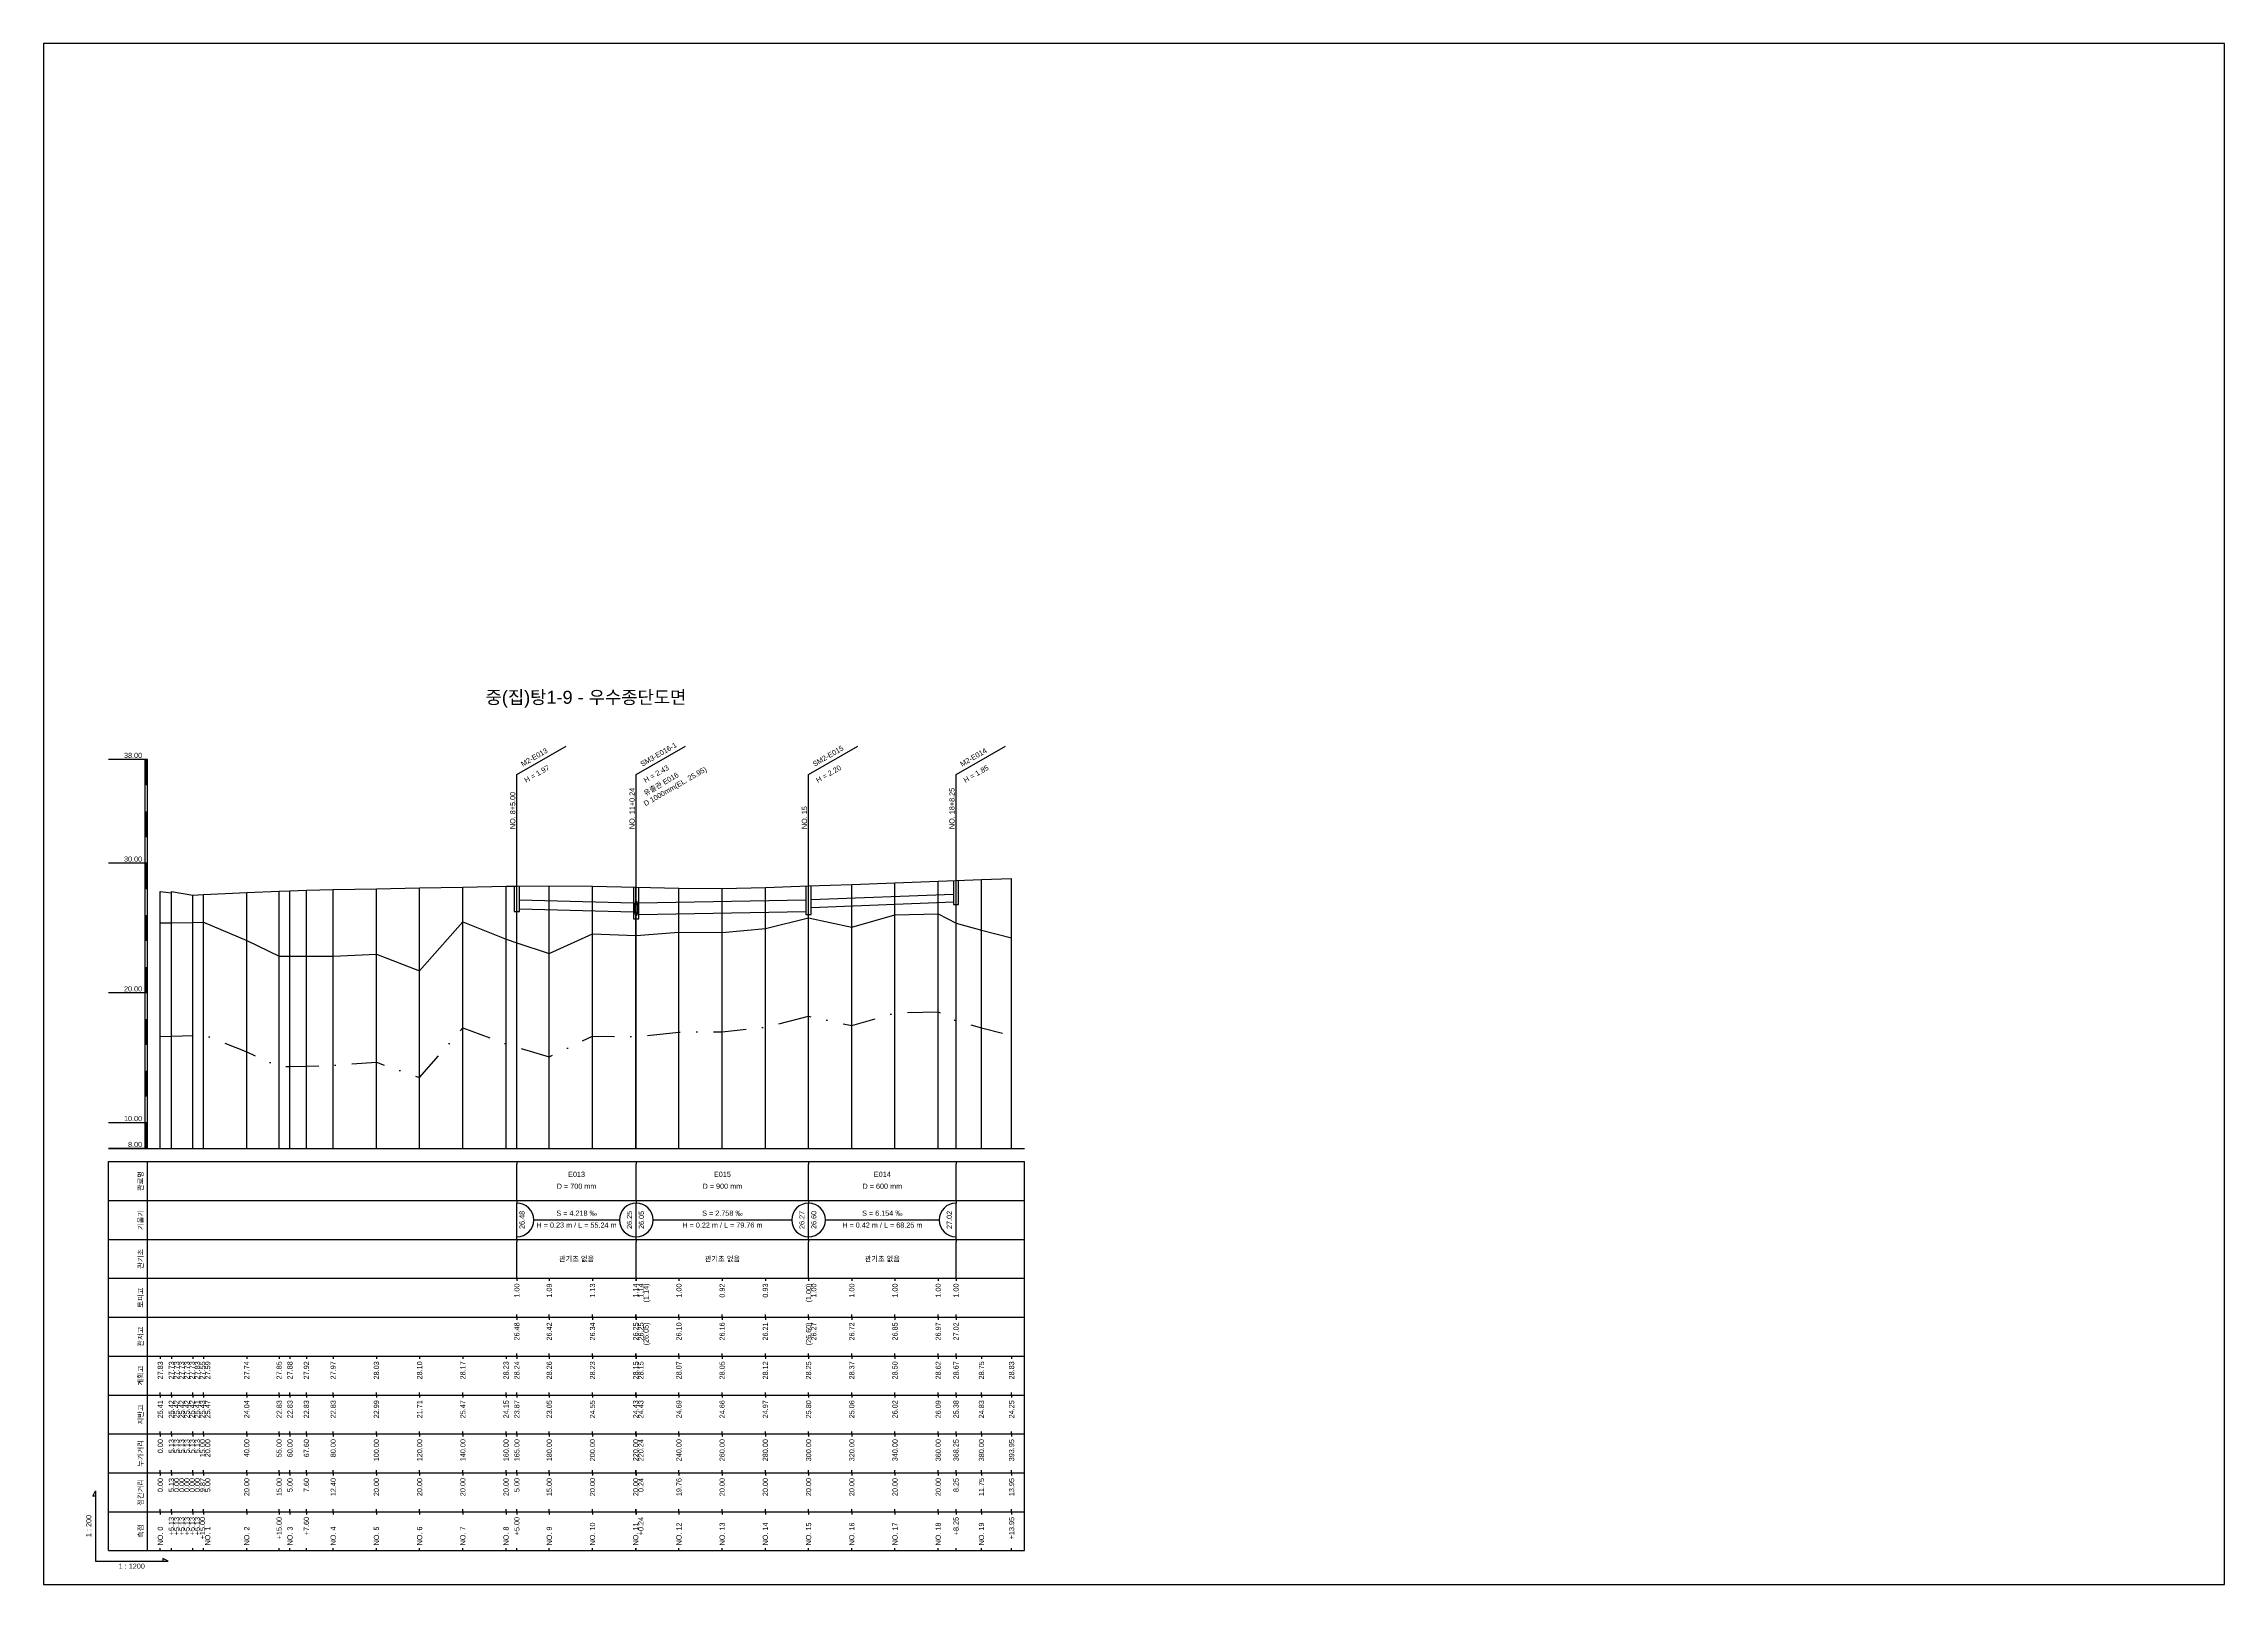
# Model space of a CAD drawing. Header units: millimetres. Extents: x -105495 to 3444, y -108190 to 2013.
# Drawn here: x 1742 to 2583, y -52808 to -52214 of the extents above; entities that cross this region are included whole.
import ezdxf
from ezdxf.enums import TextEntityAlignment as Align

# ---------------------------------------------------------------- set-up
doc = ezdxf.new("R2010")
doc.units = ezdxf.units.MM
doc.linetypes.add('DASHDOT', pattern=[25.4, 12.7, -6.35, 0, -6.35])
for name, color, linetype in [('KZ_종단_계획선', 1, 'Continuous'), ('KZ_종단_관로', 4, 'Continuous'), ('KZ_종단_깃발', 7, 'Continuous'), ('KZ_종단_노선명', 7, 'Continuous'), ('KZ_종단_도각', 7, 'Continuous'), ('KZ_종단_맨홀', 4, 'Continuous'), ('KZ_종단_수직선', 7, 'Continuous'), ('KZ_종단_암선1', 56, 'DASHDOT'), ('KZ_종단_원형관', 4, 'Continuous'), ('KZ_종단_지반선', 3, 'Continuous'), ('KZ_종단_테이블문자', 7, 'Continuous'), ('KZ_종단_테이블선', 7, 'Continuous'), ('KZ_종단_폴대', 7, 'Continuous')]:
    doc.layers.add(name, color=color, linetype=linetype)
doc.styles.get("Standard").update_dxf_attribs({"font": 'arial.ttf'})

msp = doc.modelspace()

# ---------------------------------------------------------------- linework, layer by layer
at = {"layer": 'KZ_종단_계획선'}
msp.add_lwpolyline([(1787, -52540.85), (1791.27, -52541.33), (1791.27, -52541.33), (1791.27, -52541.33), (1791.27, -52541.33), (1791.27, -52541.33), (1791.27, -52540.85), (1799.5, -52542.25), (1803.67, -52542.06), (1820.33, -52541.28), (1832.83, -52540.76), (1837, -52540.61), (1843.33, -52540.42), (1853.67, -52540.17), (1870.33, -52539.83), (1887, -52539.5), (1903.67, -52539.17), (1920.33, -52538.83), (1924.5, -52538.79), (1937, -52538.68), (1953.67, -52538.87), (1970.33, -52539.25), (1970.53, -52539.25), (1987, -52539.62), (2003.67, -52539.75), (2020.33, -52539.38), (2037, -52538.75), (2053.67, -52538.13), (2070.33, -52537.51), (2087, -52536.89), (2093.88, -52536.63), (2103.67, -52536.26), (2115.29, -52535.83)], dxfattribs=at)
at = {"layer": 'KZ_종단_관로'}
for p, q in [((1925.5, -52544.08), (1969.53, -52545.25)), ((1971.53, -52545.25), (2036, -52544.15)), ((2038, -52544), (2092.88, -52541.9)), ((2038, -52547), (2092.88, -52544.9)), ((1925.5, -52547.58), (1969.53, -52548.75)), ((1971.53, -52549.75), (2036, -52548.65))]:
    msp.add_line(p, q, dxfattribs=at)
at = {"layer": 'KZ_종단_깃발'}
for p, q in [((1924.5, -52495.83), (1943.55, -52484.83)), ((1970.53, -52495.83), (1989.58, -52484.83)), ((2037, -52495.83), (2056.05, -52484.83)), ((2093.88, -52495.83), (2112.93, -52484.83)), ((1924.5, -52640), (1924.5, -52495.83)), ((1970.53, -52640), (1970.53, -52495.83)), ((2037, -52640), (2037, -52495.83)), ((2093.88, -52640), (2093.88, -52495.83))]:
    msp.add_line(p, q, dxfattribs=at)
at = {"layer": 'KZ_종단_도각'}
msp.add_lwpolyline([(1742, -52808), (2583, -52808), (2583, -52214), (1742, -52214)], close=True, dxfattribs=at)
at = {"layer": 'KZ_종단_맨홀'}
for points in [[(2092.88, -52536.63), (2092.88, -52545.9), (2094.88, -52545.9), (2094.88, -52536.63)], [(1923.5, -52538.79), (1923.5, -52548.62), (1925.5, -52548.62), (1925.5, -52538.79)], [(1969.53, -52539.25), (1969.53, -52551.41), (1971.53, -52551.41), (1971.53, -52539.25)], [(2036, -52538.75), (2036, -52549.77), (2038, -52549.77), (2038, -52538.75)]]:
    msp.add_lwpolyline(points, dxfattribs=at)
at = {"layer": 'KZ_종단_수직선'}
for p, q in [((2087, -52640), (2087, -52536.89)), ((2093.87, -52640), (2093.87, -52536.63)), ((2103.67, -52640), (2103.67, -52536.26)), ((2115.29, -52640), (2115.29, -52535.83)), ((1787, -52640), (1787, -52540.85)), ((1791.27, -52640), (1791.27, -52540.85)), ((1791.27, -52640), (1791.27, -52541.33)), ((1791.27, -52640), (1791.27, -52541.33)), ((1791.27, -52640), (1791.27, -52541.33)), ((1791.27, -52640), (1791.27, -52541.33)), ((1791.27, -52640), (1791.27, -52541.33)), ((1799.5, -52640), (1799.5, -52542.25)), ((1803.67, -52640), (1803.67, -52542.06)), ((1820.33, -52640), (1820.33, -52541.28)), ((1832.83, -52640), (1832.83, -52540.76)), ((1837, -52640), (1837, -52540.61)), ((1843.33, -52640), (1843.33, -52540.42)), ((1853.67, -52640), (1853.67, -52540.17)), ((1870.33, -52640), (1870.33, -52539.83)), ((1887, -52640), (1887, -52539.5)), ((1903.67, -52640), (1903.67, -52539.17)), ((1920.33, -52640), (1920.33, -52538.83)), ((1924.5, -52640), (1924.5, -52538.79)), ((1937, -52640), (1937, -52538.68)), ((1953.67, -52640), (1953.67, -52538.87)), ((1970.33, -52640), (1970.33, -52539.25)), ((1970.53, -52640), (1970.53, -52539.25)), ((1987, -52640), (1987, -52539.62)), ((2003.67, -52640), (2003.67, -52539.75)), ((2020.33, -52640), (2020.33, -52539.38)), ((2037, -52640), (2037, -52538.75)), ((2053.67, -52640), (2053.67, -52538.13)), ((2070.33, -52640), (2070.33, -52537.51))]:
    msp.add_line(p, q, dxfattribs=at)
at = {"layer": 'KZ_종단_암선1', "flags": 128}
msp.add_lwpolyline([(1787, -52596.8), (1791.27, -52596.65), (1791.27, -52596.65), (1791.27, -52596.65), (1791.27, -52596.65), (1791.27, -52596.65), (1791.27, -52596.64), (1799.5, -52596.34), (1803.67, -52596.05), (1820.33, -52602.73), (1832.83, -52608.46), (1837, -52608.35), (1843.33, -52608.18), (1853.67, -52607.91), (1870.33, -52606.69), (1887, -52612.64), (1903.67, -52593.4), (1920.33, -52599.6), (1924.5, -52600.85), (1937, -52604.62), (1953.67, -52596.67), (1970.33, -52596.83), (1970.53, -52596.83), (1987, -52595.09), (2003.67, -52594.93), (2020.33, -52593.24), (2037, -52588.98), (2053.67, -52592.59), (2070.33, -52587.71), (2087, -52587.25), (2093.87, -52590.8), (2103.67, -52593.47), (2115.29, -52596.32)], dxfattribs=at)
at = {"layer": 'KZ_종단_원형관'}
for p, q in [((1970.11, -52545.88), (1970.16, -52545.47)), ((1970.16, -52545.47), (1970.22, -52545.11)), ((1970.22, -52545.11), (1970.29, -52544.82)), ((1970.29, -52544.82), (1970.36, -52544.61)), ((1970.36, -52544.61), (1970.45, -52544.47)), ((1970.45, -52544.47), (1970.53, -52544.43)), ((1970.53, -52544.43), (1970.61, -52544.47)), ((1970.61, -52544.47), (1970.7, -52544.61)), ((1970.7, -52544.61), (1970.77, -52544.82)), ((1970.77, -52544.82), (1970.84, -52545.11)), ((1970.84, -52545.11), (1970.9, -52545.47)), ((1970.9, -52545.47), (1970.95, -52545.88)), ((1970.05, -52546.83), (1970.07, -52546.34)), ((1970.05, -52547.34), (1970.05, -52546.83)), ((1970.05, -52547.85), (1970.05, -52547.34)), ((1970.07, -52548.34), (1970.05, -52547.85)), ((1970.07, -52546.34), (1970.11, -52545.88)), ((1970.11, -52548.79), (1970.07, -52548.34)), ((1970.16, -52549.21), (1970.11, -52548.79)), ((1970.22, -52549.57), (1970.16, -52549.21)), ((1970.29, -52549.86), (1970.22, -52549.57)), ((1970.36, -52550.07), (1970.29, -52549.86)), ((1970.45, -52550.21), (1970.36, -52550.07)), ((1970.53, -52550.25), (1970.45, -52550.21)), ((1970.61, -52550.21), (1970.53, -52550.25)), ((1970.7, -52550.07), (1970.61, -52550.21)), ((1970.77, -52549.86), (1970.7, -52550.07)), ((1970.84, -52549.57), (1970.77, -52549.86)), ((1970.9, -52549.21), (1970.84, -52549.57)), ((1970.95, -52548.79), (1970.9, -52549.21)), ((1970.95, -52545.88), (1970.99, -52546.34)), ((1970.99, -52548.34), (1970.95, -52548.79)), ((1970.99, -52546.34), (1971.01, -52546.83)), ((1971.01, -52547.85), (1970.99, -52548.34)), ((1971.01, -52546.83), (1971.02, -52547.34)), ((1971.02, -52547.34), (1971.01, -52547.85))]:
    msp.add_line(p, q, dxfattribs=at)
at = {"layer": 'KZ_종단_지반선', "flags": 128}
msp.add_lwpolyline([(1787, -52552.97), (1791.27, -52552.92), (1791.27, -52552.92), (1791.27, -52552.92), (1791.27, -52552.92), (1791.27, -52552.92), (1791.27, -52552.94), (1799.5, -52552.83), (1803.67, -52552.66), (1820.33, -52559.78), (1832.83, -52565.83), (1837, -52565.83), (1843.33, -52565.83), (1853.67, -52565.83), (1870.33, -52565.04), (1887, -52571.43), (1903.67, -52552.63), (1920.33, -52559.26), (1924.5, -52560.63), (1937, -52564.73), (1953.67, -52557.23), (1970.33, -52557.85), (1970.53, -52557.85), (1987, -52556.56), (2003.67, -52556.69), (2020.33, -52555.13), (2037, -52550.99), (2053.67, -52554.69), (2070.33, -52549.9), (2087, -52549.53), (2093.87, -52553.12), (2103.67, -52555.84), (2115.29, -52558.75)], dxfattribs=at)
at = {"layer": 'KZ_종단_테이블문자'}
for p, q in [((1924.5, -52645), (1924.5, -52646)), ((1924.5, -52659), (1924.5, -52646)), ((1970.53, -52645), (1970.53, -52646)), ((1970.53, -52645), (1970.53, -52646)), ((1970.53, -52659), (1970.53, -52646)), ((1970.53, -52659), (1970.53, -52646)), ((2037, -52645), (2037, -52646)), ((2037, -52645), (2037, -52646)), ((2037, -52659), (2037, -52646)), ((2037, -52659), (2037, -52646)), ((2093.87, -52645), (2093.87, -52646)), ((2093.87, -52659), (2093.87, -52646)), ((1924.5, -52660), (1924.5, -52659)), ((1924.5, -52660), (1924.5, -52661)), ((1924.5, -52674), (1924.5, -52661)), ((1970.53, -52660), (1970.53, -52659)), ((1970.53, -52660), (1970.53, -52659)), ((1970.53, -52660), (1970.53, -52661)), ((1970.53, -52660), (1970.53, -52661)), ((1970.53, -52674), (1970.53, -52661)), ((1970.53, -52674), (1970.53, -52661)), ((2037, -52660), (2037, -52659)), ((2037, -52660), (2037, -52659)), ((2037, -52660), (2037, -52661)), ((2037, -52660), (2037, -52661)), ((2037, -52674), (2037, -52661)), ((2037, -52674), (2037, -52661)), ((2093.87, -52660), (2093.87, -52659)), ((2093.87, -52660), (2093.87, -52661)), ((2093.87, -52674), (2093.87, -52661)), ((1930.92, -52667.5), (1964.12, -52667.5)), ((1976.95, -52667.5), (2030.58, -52667.5)), ((2043.42, -52667.5), (2087.46, -52667.5)), ((1924.5, -52675), (1924.5, -52674)), ((1924.5, -52675), (1924.5, -52676)), ((1924.5, -52689), (1924.5, -52676)), ((1970.53, -52675), (1970.53, -52674)), ((1970.53, -52675), (1970.53, -52674)), ((1970.53, -52675), (1970.53, -52676)), ((1970.53, -52675), (1970.53, -52676)), ((1970.53, -52689), (1970.53, -52676)), ((1970.53, -52689), (1970.53, -52676)), ((2037, -52675), (2037, -52674)), ((2037, -52675), (2037, -52674)), ((2037, -52675), (2037, -52676)), ((2037, -52675), (2037, -52676)), ((2037, -52689), (2037, -52676)), ((2037, -52689), (2037, -52676)), ((2093.87, -52675), (2093.87, -52674)), ((2093.87, -52675), (2093.87, -52676)), ((2093.87, -52689), (2093.87, -52676)), ((1924.5, -52690), (1924.5, -52689)), ((1970.53, -52690), (1970.53, -52689)), ((1970.53, -52690), (1970.53, -52689)), ((2037, -52690), (2037, -52689)), ((2037, -52690), (2037, -52689)), ((2093.87, -52690), (2093.87, -52689))]:
    msp.add_line(p, q, dxfattribs=at)
for centre, start, end in [((1924.5, -52667.5), 270, 90), ((1970.53, -52667.5), 90, 270), ((1970.53, -52667.5), 270, 90), ((2037, -52667.5), 90, 270), ((2037, -52667.5), 270, 90), ((2093.87, -52667.5), 90, 270)]:
    msp.add_arc(centre, 6.5, start, end, dxfattribs=at)
at = {"layer": 'KZ_종단_테이블선'}
for p, q in [((1767, -52640), (2120.29, -52640)), ((1767, -52660), (1767, -52645)), ((1767, -52645), (2120.29, -52645)), ((1782, -52660), (1782, -52645)), ((2120.29, -52660), (2120.29, -52645)), ((1767, -52675), (1767, -52660)), ((1767, -52660), (2120.29, -52660)), ((1782, -52675), (1782, -52660)), ((2120.29, -52675), (2120.29, -52660)), ((1767, -52690), (1767, -52675)), ((1767, -52675), (2120.29, -52675)), ((1782, -52690), (1782, -52675)), ((2120.29, -52690), (2120.29, -52675)), ((1767, -52705), (1767, -52690)), ((1767, -52690), (2120.29, -52690)), ((1782, -52705), (1782, -52690)), ((1924.5, -52690), (1924.5, -52691)), ((1937, -52690), (1937, -52691)), ((1953.67, -52690), (1953.67, -52691)), ((1970.33, -52690), (1970.33, -52691)), ((1970.53, -52690), (1970.53, -52691)), ((1987, -52690), (1987, -52691)), ((2003.67, -52690), (2003.67, -52691)), ((2020.33, -52690), (2020.33, -52691)), ((2037, -52690), (2037, -52691)), ((2053.67, -52690), (2053.67, -52691)), ((2070.33, -52690), (2070.33, -52691)), ((2087, -52690), (2087, -52691)), ((2093.88, -52690), (2093.88, -52691)), ((2120.29, -52705), (2120.29, -52690)), ((1767, -52720), (1767, -52705)), ((1767, -52705), (2120.29, -52705)), ((1782, -52720), (1782, -52705)), ((1924.5, -52705), (1924.5, -52704)), ((1924.5, -52705), (1924.5, -52706)), ((1937, -52705), (1937, -52704)), ((1937, -52705), (1937, -52706)), ((1953.67, -52705), (1953.67, -52704)), ((1953.67, -52705), (1953.67, -52706)), ((1970.33, -52705), (1970.33, -52704)), ((1970.33, -52705), (1970.33, -52706)), ((1970.53, -52705), (1970.53, -52704)), ((1970.53, -52705), (1970.53, -52706)), ((1987, -52705), (1987, -52704)), ((1987, -52705), (1987, -52706)), ((2003.67, -52705), (2003.67, -52704)), ((2003.67, -52705), (2003.67, -52706)), ((2020.33, -52705), (2020.33, -52704)), ((2020.33, -52705), (2020.33, -52706)), ((2037, -52705), (2037, -52704)), ((2037, -52705), (2037, -52706)), ((2053.67, -52705), (2053.67, -52704)), ((2053.67, -52705), (2053.67, -52706)), ((2070.33, -52705), (2070.33, -52704)), ((2070.33, -52705), (2070.33, -52706)), ((2087, -52705), (2087, -52704)), ((2087, -52705), (2087, -52706)), ((2093.88, -52705), (2093.88, -52704)), ((2093.88, -52705), (2093.88, -52706)), ((2120.29, -52720), (2120.29, -52705)), ((1767, -52735), (1767, -52720)), ((1767, -52720), (2120.29, -52720)), ((1782, -52735), (1782, -52720)), ((1787, -52720), (1787, -52721)), ((1791.27, -52720), (1791.27, -52721)), ((1791.27, -52720), (1791.27, -52721)), ((1791.27, -52720), (1791.27, -52721)), ((1791.27, -52720), (1791.27, -52721)), ((1791.27, -52720), (1791.27, -52721)), ((1791.27, -52720), (1791.27, -52721)), ((1799.5, -52720), (1799.5, -52721)), ((1803.67, -52720), (1803.67, -52721)), ((1820.33, -52720), (1820.33, -52721)), ((1832.83, -52720), (1832.83, -52721)), ((1837, -52720), (1837, -52721)), ((1843.33, -52720), (1843.33, -52721)), ((1853.67, -52720), (1853.67, -52721)), ((1870.33, -52720), (1870.33, -52721)), ((1887, -52720), (1887, -52721)), ((1903.67, -52720), (1903.67, -52721)), ((1920.33, -52720), (1920.33, -52721)), ((1924.5, -52720), (1924.5, -52719)), ((1924.5, -52720), (1924.5, -52721)), ((1937, -52720), (1937, -52719)), ((1937, -52720), (1937, -52721)), ((1953.67, -52720), (1953.67, -52719)), ((1953.67, -52720), (1953.67, -52721)), ((1970.33, -52720), (1970.33, -52719)), ((1970.33, -52720), (1970.33, -52721)), ((1970.53, -52720), (1970.53, -52719)), ((1970.53, -52720), (1970.53, -52721)), ((1987, -52720), (1987, -52719)), ((1987, -52720), (1987, -52721)), ((2003.67, -52720), (2003.67, -52719)), ((2003.67, -52720), (2003.67, -52721)), ((2020.33, -52720), (2020.33, -52719)), ((2020.33, -52720), (2020.33, -52721)), ((2037, -52720), (2037, -52719)), ((2037, -52720), (2037, -52721)), ((2053.67, -52720), (2053.67, -52719)), ((2053.67, -52720), (2053.67, -52721)), ((2070.33, -52720), (2070.33, -52719)), ((2070.33, -52720), (2070.33, -52721)), ((2087, -52720), (2087, -52719)), ((2087, -52720), (2087, -52721)), ((2093.87, -52720), (2093.87, -52721)), ((2093.88, -52720), (2093.88, -52719)), ((2103.67, -52720), (2103.67, -52721)), ((2115.29, -52720), (2115.29, -52721)), ((2120.29, -52735), (2120.29, -52720)), ((1767, -52750), (1767, -52735)), ((1767, -52735), (2120.29, -52735)), ((1782, -52750), (1782, -52735)), ((1787, -52735), (1787, -52734)), ((1787, -52735), (1787, -52736)), ((1791.27, -52735), (1791.27, -52734)), ((1791.27, -52735), (1791.27, -52734)), ((1791.27, -52735), (1791.27, -52734)), ((1791.27, -52735), (1791.27, -52734)), ((1791.27, -52735), (1791.27, -52734)), ((1791.27, -52735), (1791.27, -52734)), ((1791.27, -52735), (1791.27, -52736)), ((1791.27, -52735), (1791.27, -52736)), ((1791.27, -52735), (1791.27, -52736)), ((1791.27, -52735), (1791.27, -52736)), ((1791.27, -52735), (1791.27, -52736)), ((1791.27, -52735), (1791.27, -52736)), ((1799.5, -52735), (1799.5, -52734)), ((1799.5, -52735), (1799.5, -52736)), ((1803.67, -52735), (1803.67, -52734)), ((1803.67, -52735), (1803.67, -52736)), ((1820.33, -52735), (1820.33, -52734)), ((1820.33, -52735), (1820.33, -52736)), ((1832.83, -52735), (1832.83, -52734)), ((1832.83, -52735), (1832.83, -52736)), ((1837, -52735), (1837, -52734)), ((1837, -52735), (1837, -52736)), ((1843.33, -52735), (1843.33, -52734)), ((1843.33, -52735), (1843.33, -52736)), ((1853.67, -52735), (1853.67, -52734)), ((1853.67, -52735), (1853.67, -52736)), ((1870.33, -52735), (1870.33, -52734)), ((1870.33, -52735), (1870.33, -52736)), ((1887, -52735), (1887, -52734)), ((1887, -52735), (1887, -52736)), ((1903.67, -52735), (1903.67, -52734)), ((1903.67, -52735), (1903.67, -52736)), ((1920.33, -52735), (1920.33, -52734)), ((1920.33, -52735), (1920.33, -52736)), ((1924.5, -52735), (1924.5, -52734)), ((1924.5, -52735), (1924.5, -52736)), ((1937, -52735), (1937, -52734)), ((1937, -52735), (1937, -52736)), ((1953.67, -52735), (1953.67, -52734)), ((1953.67, -52735), (1953.67, -52736)), ((1970.33, -52735), (1970.33, -52734)), ((1970.33, -52735), (1970.33, -52736)), ((1970.53, -52735), (1970.53, -52734)), ((1970.53, -52735), (1970.53, -52736)), ((1987, -52735), (1987, -52734)), ((1987, -52735), (1987, -52736)), ((2003.67, -52735), (2003.67, -52734)), ((2003.67, -52735), (2003.67, -52736)), ((2020.33, -52735), (2020.33, -52734)), ((2020.33, -52735), (2020.33, -52736)), ((2037, -52735), (2037, -52734)), ((2037, -52735), (2037, -52736)), ((2053.67, -52735), (2053.67, -52734)), ((2053.67, -52735), (2053.67, -52736)), ((2070.33, -52735), (2070.33, -52734)), ((2070.33, -52735), (2070.33, -52736)), ((2087, -52735), (2087, -52734)), ((2087, -52735), (2087, -52736)), ((2093.87, -52735), (2093.87, -52734)), ((2093.87, -52735), (2093.87, -52736)), ((2103.67, -52735), (2103.67, -52734)), ((2103.67, -52735), (2103.67, -52736)), ((2115.29, -52735), (2115.29, -52734)), ((2115.29, -52735), (2115.29, -52736)), ((2120.29, -52750), (2120.29, -52735)), ((1767, -52765), (1767, -52750)), ((1767, -52750), (2120.29, -52750)), ((1782, -52765), (1782, -52750)), ((1787, -52750), (1787, -52749)), ((1787, -52750), (1787, -52751)), ((1791.27, -52750), (1791.27, -52749)), ((1791.27, -52750), (1791.27, -52749)), ((1791.27, -52750), (1791.27, -52749)), ((1791.27, -52750), (1791.27, -52749)), ((1791.27, -52750), (1791.27, -52749)), ((1791.27, -52750), (1791.27, -52749)), ((1791.27, -52750), (1791.27, -52751)), ((1791.27, -52750), (1791.27, -52751)), ((1791.27, -52750), (1791.27, -52751)), ((1791.27, -52750), (1791.27, -52751)), ((1791.27, -52750), (1791.27, -52751)), ((1791.27, -52750), (1791.27, -52751)), ((1799.5, -52750), (1799.5, -52749)), ((1799.5, -52750), (1799.5, -52751)), ((1803.67, -52750), (1803.67, -52749)), ((1803.67, -52750), (1803.67, -52751)), ((1820.33, -52750), (1820.33, -52749)), ((1820.33, -52750), (1820.33, -52751)), ((1832.83, -52750), (1832.83, -52749)), ((1832.83, -52750), (1832.83, -52751)), ((1837, -52750), (1837, -52749)), ((1837, -52750), (1837, -52751)), ((1843.33, -52750), (1843.33, -52749)), ((1843.33, -52750), (1843.33, -52751)), ((1853.67, -52750), (1853.67, -52749)), ((1853.67, -52750), (1853.67, -52751)), ((1870.33, -52750), (1870.33, -52749)), ((1870.33, -52750), (1870.33, -52751)), ((1887, -52750), (1887, -52749)), ((1887, -52750), (1887, -52751)), ((1903.67, -52750), (1903.67, -52749)), ((1903.67, -52750), (1903.67, -52751)), ((1920.33, -52750), (1920.33, -52749)), ((1920.33, -52750), (1920.33, -52751)), ((1924.5, -52750), (1924.5, -52749)), ((1924.5, -52750), (1924.5, -52751)), ((1937, -52750), (1937, -52749)), ((1937, -52750), (1937, -52751)), ((1953.67, -52750), (1953.67, -52749)), ((1953.67, -52750), (1953.67, -52751)), ((1970.33, -52750), (1970.33, -52749)), ((1970.33, -52750), (1970.33, -52751)), ((1970.53, -52750), (1970.53, -52749)), ((1970.53, -52750), (1970.53, -52751)), ((1987, -52750), (1987, -52749)), ((1987, -52750), (1987, -52751)), ((2003.67, -52750), (2003.67, -52749)), ((2003.67, -52750), (2003.67, -52751)), ((2020.33, -52750), (2020.33, -52749)), ((2020.33, -52750), (2020.33, -52751)), ((2037, -52750), (2037, -52749)), ((2037, -52750), (2037, -52751)), ((2053.67, -52750), (2053.67, -52749)), ((2053.67, -52750), (2053.67, -52751)), ((2070.33, -52750), (2070.33, -52749)), ((2070.33, -52750), (2070.33, -52751)), ((2087, -52750), (2087, -52749)), ((2087, -52750), (2087, -52751)), ((2093.87, -52750), (2093.87, -52749)), ((2093.87, -52750), (2093.87, -52751)), ((2103.67, -52750), (2103.67, -52749)), ((2103.67, -52750), (2103.67, -52751)), ((2115.29, -52750), (2115.29, -52749)), ((2115.29, -52750), (2115.29, -52751)), ((2120.29, -52765), (2120.29, -52750)), ((1787, -52765), (1787, -52764)), ((1791.27, -52765), (1791.27, -52764)), ((1791.27, -52765), (1791.27, -52764)), ((1791.27, -52765), (1791.27, -52764)), ((1791.27, -52765), (1791.27, -52764)), ((1791.27, -52765), (1791.27, -52764)), ((1791.27, -52765), (1791.27, -52764)), ((1799.5, -52765), (1799.5, -52764)), ((1803.67, -52765), (1803.67, -52764)), ((1820.33, -52765), (1820.33, -52764)), ((1832.83, -52765), (1832.83, -52764)), ((1837, -52765), (1837, -52764)), ((1843.33, -52765), (1843.33, -52764)), ((1853.67, -52765), (1853.67, -52764)), ((1870.33, -52765), (1870.33, -52764)), ((1887, -52765), (1887, -52764)), ((1903.67, -52765), (1903.67, -52764)), ((1920.33, -52765), (1920.33, -52764)), ((1924.5, -52765), (1924.5, -52764)), ((1937, -52765), (1937, -52764)), ((1953.67, -52765), (1953.67, -52764)), ((1970.33, -52765), (1970.33, -52764)), ((1970.53, -52765), (1970.53, -52764)), ((1987, -52765), (1987, -52764)), ((2003.67, -52765), (2003.67, -52764)), ((2020.33, -52765), (2020.33, -52764)), ((2037, -52765), (2037, -52764)), ((2053.67, -52765), (2053.67, -52764)), ((2070.33, -52765), (2070.33, -52764)), ((2087, -52765), (2087, -52764)), ((2093.87, -52765), (2093.87, -52764)), ((2103.67, -52765), (2103.67, -52764)), ((2115.29, -52765), (2115.29, -52764)), ((1767, -52780), (1767, -52765)), ((1767, -52765), (2120.29, -52765)), ((1782, -52780), (1782, -52765)), ((1787, -52765), (1787, -52766)), ((1791.27, -52765), (1791.27, -52766)), ((1791.27, -52765), (1791.27, -52766)), ((1791.27, -52765), (1791.27, -52766)), ((1791.27, -52765), (1791.27, -52766)), ((1791.27, -52765), (1791.27, -52766)), ((1791.27, -52765), (1791.27, -52766)), ((1799.5, -52765), (1799.5, -52766)), ((1803.67, -52765), (1803.67, -52766)), ((1820.33, -52765), (1820.33, -52766)), ((1832.83, -52765), (1832.83, -52766)), ((1837, -52765), (1837, -52766)), ((1843.33, -52765), (1843.33, -52766)), ((1853.67, -52765), (1853.67, -52766)), ((1870.33, -52765), (1870.33, -52766)), ((1887, -52765), (1887, -52766)), ((1903.67, -52765), (1903.67, -52766)), ((1920.33, -52765), (1920.33, -52766)), ((1924.5, -52765), (1924.5, -52766)), ((1937, -52765), (1937, -52766)), ((1953.67, -52765), (1953.67, -52766)), ((1970.33, -52765), (1970.33, -52766)), ((1970.53, -52765), (1970.53, -52766)), ((1987, -52765), (1987, -52766)), ((2003.67, -52765), (2003.67, -52766)), ((2020.33, -52765), (2020.33, -52766)), ((2037, -52765), (2037, -52766)), ((2053.67, -52765), (2053.67, -52766)), ((2070.33, -52765), (2070.33, -52766)), ((2087, -52765), (2087, -52766)), ((2093.87, -52765), (2093.87, -52766)), ((2103.67, -52765), (2103.67, -52766)), ((2115.29, -52765), (2115.29, -52766)), ((2120.29, -52780), (2120.29, -52765)), ((1767, -52795), (1767, -52780)), ((1767, -52780), (2120.29, -52780)), ((1782, -52795), (1782, -52780)), ((1787, -52780), (1787, -52779)), ((1787, -52780), (1787, -52781)), ((1791.27, -52780), (1791.27, -52779)), ((1791.27, -52780), (1791.27, -52779)), ((1791.27, -52780), (1791.27, -52779)), ((1791.27, -52780), (1791.27, -52779)), ((1791.27, -52780), (1791.27, -52779)), ((1791.27, -52780), (1791.27, -52779)), ((1791.27, -52780), (1791.27, -52781)), ((1791.27, -52780), (1791.27, -52781)), ((1791.27, -52780), (1791.27, -52781)), ((1791.27, -52780), (1791.27, -52781)), ((1791.27, -52780), (1791.27, -52781)), ((1791.27, -52780), (1791.27, -52781)), ((1799.5, -52780), (1799.5, -52779)), ((1799.5, -52780), (1799.5, -52781)), ((1803.67, -52780), (1803.67, -52779)), ((1803.67, -52780), (1803.67, -52781)), ((1820.33, -52780), (1820.33, -52779)), ((1820.33, -52780), (1820.33, -52781)), ((1832.83, -52780), (1832.83, -52779)), ((1832.83, -52780), (1832.83, -52781)), ((1837, -52780), (1837, -52779)), ((1837, -52780), (1837, -52781)), ((1843.33, -52780), (1843.33, -52779)), ((1843.33, -52780), (1843.33, -52781)), ((1853.67, -52780), (1853.67, -52779)), ((1853.67, -52780), (1853.67, -52781)), ((1870.33, -52780), (1870.33, -52779)), ((1870.33, -52780), (1870.33, -52781)), ((1887, -52780), (1887, -52779)), ((1887, -52780), (1887, -52781)), ((1903.67, -52780), (1903.67, -52779)), ((1903.67, -52780), (1903.67, -52781)), ((1920.33, -52780), (1920.33, -52779)), ((1920.33, -52780), (1920.33, -52781)), ((1924.5, -52780), (1924.5, -52779)), ((1924.5, -52780), (1924.5, -52781)), ((1937, -52780), (1937, -52779)), ((1937, -52780), (1937, -52781)), ((1953.67, -52780), (1953.67, -52779)), ((1953.67, -52780), (1953.67, -52781)), ((1970.33, -52780), (1970.33, -52779)), ((1970.33, -52780), (1970.33, -52781)), ((1970.53, -52780), (1970.53, -52779)), ((1970.53, -52780), (1970.53, -52781)), ((1987, -52780), (1987, -52779)), ((1987, -52780), (1987, -52781)), ((2003.67, -52780), (2003.67, -52779)), ((2003.67, -52780), (2003.67, -52781)), ((2020.33, -52780), (2020.33, -52779)), ((2020.33, -52780), (2020.33, -52781)), ((2037, -52780), (2037, -52779)), ((2037, -52780), (2037, -52781)), ((2053.67, -52780), (2053.67, -52779)), ((2053.67, -52780), (2053.67, -52781)), ((2070.33, -52780), (2070.33, -52779)), ((2070.33, -52780), (2070.33, -52781)), ((2087, -52780), (2087, -52779)), ((2087, -52780), (2087, -52781)), ((2093.87, -52780), (2093.87, -52779)), ((2093.87, -52780), (2093.87, -52781)), ((2103.67, -52780), (2103.67, -52779)), ((2103.67, -52780), (2103.67, -52781)), ((2115.29, -52780), (2115.29, -52779)), ((2115.29, -52780), (2115.29, -52781)), ((2120.29, -52795), (2120.29, -52780)), ((1767, -52795), (2120.29, -52795)), ((1787, -52795), (1787, -52794)), ((1791.27, -52795), (1791.27, -52794)), ((1791.27, -52795), (1791.27, -52794)), ((1791.27, -52795), (1791.27, -52794)), ((1791.27, -52795), (1791.27, -52794)), ((1791.27, -52795), (1791.27, -52794)), ((1791.27, -52795), (1791.27, -52794)), ((1799.5, -52795), (1799.5, -52794)), ((1803.67, -52795), (1803.67, -52794)), ((1820.33, -52795), (1820.33, -52794)), ((1832.83, -52795), (1832.83, -52794)), ((1837, -52795), (1837, -52794)), ((1843.33, -52795), (1843.33, -52794)), ((1853.67, -52795), (1853.67, -52794)), ((1870.33, -52795), (1870.33, -52794)), ((1887, -52795), (1887, -52794)), ((1903.67, -52795), (1903.67, -52794)), ((1920.33, -52795), (1920.33, -52794)), ((1924.5, -52795), (1924.5, -52794)), ((1937, -52795), (1937, -52794)), ((1953.67, -52795), (1953.67, -52794)), ((1970.33, -52795), (1970.33, -52794)), ((1970.53, -52795), (1970.53, -52794)), ((1987, -52795), (1987, -52794)), ((2003.67, -52795), (2003.67, -52794)), ((2020.33, -52795), (2020.33, -52794)), ((2037, -52795), (2037, -52794)), ((2053.67, -52795), (2053.67, -52794)), ((2070.33, -52795), (2070.33, -52794)), ((2087, -52795), (2087, -52794)), ((2093.87, -52795), (2093.87, -52794)), ((2103.67, -52795), (2103.67, -52794)), ((2115.29, -52795), (2115.29, -52794))]:
    msp.add_line(p, q, dxfattribs=at)
msp.add_lwpolyline([(1762, -52774), (1761, -52774), (1762, -52772), (1762, -52799), (1790, -52799), (1788, -52798), (1788, -52799)], dxfattribs=at)
at = {"layer": 'KZ_종단_폴대'}
for p, q in [((1782, -52490), (1767, -52490)), ((1782, -52530), (1767, -52530)), ((1782, -52580), (1767, -52580)), ((1782, -52630), (1767, -52630)), ((1782, -52640), (1767, -52640))]:
    msp.add_line(p, q, dxfattribs=at)
at = {"layer": 'KZ_종단_폴대', "const_width": 1}
for points in [[(1781.5, -52500), (1781.5, -52490)], [(1781.5, -52520), (1781.5, -52510)], [(1781.5, -52540), (1781.5, -52530)], [(1781.5, -52560), (1781.5, -52550)], [(1781.5, -52580), (1781.5, -52570)], [(1781.5, -52600), (1781.5, -52590)], [(1781.5, -52620), (1781.5, -52610)], [(1781.5, -52640), (1781.5, -52630)]]:
    msp.add_lwpolyline(points, dxfattribs=at)
at = {"layer": 'KZ_종단_폴대'}
msp.add_lwpolyline([(1782, -52640), (1782, -52490), (1781, -52490), (1781, -52640), (1782, -52640)], dxfattribs=at)

# ---------------------------------------------------------------- texts
at = {"layer": 'KZ_종단_깃발'}
for s, rotation, p in [('M2-E013', 30, (1927.1, -52493.33)), ('SM3-E016-1', 30, (1973.13, -52493.33)), ('SM2-E015', 30, (2039.6, -52493.33)), ('M2-E014', 30, (2096.48, -52493.33)), ('NO. 8+5.00', 90, (1924.5, -52516.83)), ('NO. 11+0.24', 90, (1970.53, -52516.83)), ('NO. 18+8.25', 90, (2093.88, -52516.83)), ('NO. 15', 90, (2037, -52516.83))]:
    msp.add_text(s, height=2, rotation=rotation, dxfattribs=at).set_placement(p, align=Align.BOTTOM_LEFT)
for s, p in [('H = 1.97', (1927.1, -52497.33)), ('H = 2.43', (1973.13, -52497.33)), ('D 1000mm(EL. 25.95)', (1973.13, -52506.33)), ('유출관 E016', (1973.13, -52502.33)), ('H = 2.20', (2039.6, -52497.33)), ('H = 1.85', (2096.48, -52497.33))]:
    msp.add_text(s, height=2, rotation=30, dxfattribs=at).set_placement(p, align=Align.TOP_LEFT)
at = {"layer": 'KZ_종단_노선명'}
msp.add_text('중(집)탕1-9 - 우수종단도면', height=5, dxfattribs=at).set_placement((1951.15, -52470), align=Align.BOTTOM_CENTER)
at = {"layer": 'KZ_종단_테이블문자'}
for s, p in [('D = 700 mm', (1947.52, -52653.5)), ('D = 900 mm', (2003.77, -52653.5)), ('D = 600 mm', (2065.44, -52653.5)), ('H = 0.23 m / L = 55.24 m', (1947.52, -52668.5)), ('H = 0.22 m / L = 79.76 m', (2003.77, -52668.5)), ('H = 0.42 m / L = 68.25 m', (2065.44, -52668.5))]:
    msp.add_text(s, height=2, dxfattribs=at).set_placement(p, align=Align.TOP_CENTER)
for s, p in [('E013', (1947.52, -52651.5)), ('E015', (2003.77, -52651.5)), ('E014', (2065.44, -52651.5)), ('S = 4.218 ‰', (1947.52, -52666.5)), ('S = 2.758 ‰', (2003.77, -52666.5)), ('S = 6.154 ‰', (2065.44, -52666.5))]:
    msp.add_text(s, height=2, dxfattribs=at).set_placement(p, align=Align.BOTTOM_CENTER)
for s, p in [('26.48', (1925.5, -52667.5)), ('26.05', (1971.53, -52667.5)), ('26.60', (2038, -52667.5))]:
    msp.add_text(s, height=2, rotation=90, dxfattribs=at).set_placement(p, align=Align.TOP_CENTER)
for s, p in [('26.25', (1969.53, -52667.5)), ('26.27', (2036, -52667.5)), ('27.02', (2092.87, -52667.5))]:
    msp.add_text(s, height=2, rotation=90, dxfattribs=at).set_placement(p, align=Align.BOTTOM_CENTER)
for p in [(1947.52, -52682.5), (2003.77, -52682.5), (2065.44, -52682.5)]:
    msp.add_text('관기초 없음', height=2, dxfattribs=at).set_placement(p, align=Align.MIDDLE_CENTER)
for s, p in [('1.00', (1924.5, -52692)), ('1.09', (1937, -52692)), ('1.13', (1953.67, -52692)), ('1.14', (1970.33, -52692)), ('1.14', (1972.33, -52692)), ('(1.14)', (1974.33, -52692)), ('1.00', (1987, -52692)), ('0.92', (2003.67, -52692)), ('0.93', (2020.33, -52692)), ('(1.00)', (2037, -52692)), ('1.00', (2039, -52692)), ('1.00', (2053.67, -52692)), ('1.00', (2070.33, -52692)), ('1.00', (2087, -52692)), ('1.00', (2093.88, -52692)), ('26.48', (1924.5, -52707)), ('26.42', (1937, -52707)), ('26.34', (1953.67, -52707)), ('26.25', (1970.33, -52707)), ('26.25', (1972.33, -52707)), ('(26.05)', (1974.33, -52707)), ('26.10', (1987, -52707)), ('26.16', (2003.67, -52707)), ('26.21', (2020.33, -52707)), ('(26.60)', (2037, -52707)), ('26.27', (2039, -52707)), ('26.72', (2053.67, -52707)), ('26.85', (2070.33, -52707)), ('26.97', (2087, -52707)), ('27.02', (2093.88, -52707)), ('27.83', (1787, -52722)), ('27.73', (1791.27, -52722)), ('27.73', (1793.27, -52722)), ('27.73', (1795.27, -52722)), ('27.73', (1797.27, -52722)), ('27.73', (1799.27, -52722)), ('27.83', (1801.27, -52722)), ('27.55', (1803.27, -52722)), ('27.59', (1805.27, -52722)), ('27.74', (1820.33, -52722)), ('27.85', (1832.83, -52722)), ('27.88', (1837, -52722)), ('27.92', (1843.33, -52722)), ('27.97', (1853.67, -52722)), ('28.03', (1870.33, -52722)), ('28.10', (1887, -52722)), ('28.17', (1903.67, -52722)), ('28.23', (1920.33, -52722)), ('28.24', (1924.5, -52722)), ('28.26', (1937, -52722)), ('28.23', (1953.67, -52722)), ('28.15', (1970.33, -52722)), ('28.15', (1972.33, -52722)), ('28.07', (1987, -52722)), ('28.05', (2003.67, -52722)), ('28.12', (2020.33, -52722)), ('28.25', (2037, -52722)), ('28.37', (2053.67, -52722)), ('28.50', (2070.33, -52722)), ('28.62', (2087, -52722)), ('28.67', (2093.87, -52722)), ('28.75', (2103.67, -52722)), ('28.83', (2115.29, -52722)), ('25.41', (1787, -52737)), ('25.42', (1791.27, -52737)), ('25.42', (1793.27, -52737)), ('25.42', (1795.27, -52737)), ('25.42', (1797.27, -52737)), ('25.42', (1799.27, -52737)), ('25.41', (1801.27, -52737)), ('25.43', (1803.27, -52737)), ('25.47', (1805.27, -52737)), ('24.04', (1820.33, -52737)), ('22.83', (1832.83, -52737)), ('22.83', (1837, -52737)), ('22.83', (1843.33, -52737)), ('22.83', (1853.67, -52737)), ('22.99', (1870.33, -52737)), ('21.71', (1887, -52737)), ('25.47', (1903.67, -52737)), ('24.15', (1920.33, -52737)), ('23.87', (1924.5, -52737)), ('23.05', (1937, -52737)), ('24.55', (1953.67, -52737)), ('24.43', (1970.33, -52737)), ('24.43', (1972.33, -52737)), ('24.69', (1987, -52737)), ('24.66', (2003.67, -52737)), ('24.97', (2020.33, -52737)), ('25.80', (2037, -52737)), ('25.06', (2053.67, -52737)), ('26.02', (2070.33, -52737)), ('26.09', (2087, -52737)), ('25.38', (2093.87, -52737)), ('24.83', (2103.67, -52737)), ('24.25', (2115.29, -52737)), ('0.00', (1787, -52752)), ('5.13', (1791.27, -52752)), ('5.13', (1793.27, -52752)), ('5.13', (1795.27, -52752)), ('5.13', (1797.27, -52752)), ('5.13', (1799.27, -52752)), ('5.13', (1801.27, -52752)), ('15.00', (1803.27, -52752)), ('20.00', (1805.27, -52752)), ('40.00', (1820.33, -52752)), ('55.00', (1832.83, -52752)), ('60.00', (1837, -52752)), ('67.60', (1843.33, -52752)), ('80.00', (1853.67, -52752)), ('100.00', (1870.33, -52752)), ('120.00', (1887, -52752)), ('140.00', (1903.67, -52752)), ('160.00', (1920.33, -52752)), ('165.00', (1924.5, -52752)), ('180.00', (1937, -52752)), ('200.00', (1953.67, -52752)), ('220.00', (1970.33, -52752)), ('220.24', (1972.33, -52752)), ('240.00', (1987, -52752)), ('260.00', (2003.67, -52752)), ('280.00', (2020.33, -52752)), ('300.00', (2037, -52752)), ('320.00', (2053.67, -52752)), ('340.00', (2070.33, -52752)), ('360.00', (2087, -52752)), ('368.25', (2093.87, -52752)), ('380.00', (2103.67, -52752)), ('393.95', (2115.29, -52752)), ('0.00', (1787, -52767)), ('5.13', (1791.27, -52767)), ('0.00', (1793.27, -52767)), ('0.00', (1795.27, -52767)), ('0.00', (1797.27, -52767)), ('0.00', (1799.27, -52767)), ('0.00', (1801.27, -52767)), ('9.87', (1803.27, -52767)), ('5.00', (1805.27, -52767)), ('20.00', (1820.33, -52767)), ('15.00', (1832.83, -52767)), ('5.00', (1837, -52767)), ('7.60', (1843.33, -52767)), ('12.40', (1853.67, -52767)), ('20.00', (1870.33, -52767)), ('20.00', (1887, -52767)), ('20.00', (1903.67, -52767)), ('20.00', (1920.33, -52767)), ('5.00', (1924.5, -52767)), ('15.00', (1937, -52767)), ('20.00', (1953.67, -52767)), ('20.00', (1970.33, -52767)), ('0.24', (1972.33, -52767)), ('19.76', (1987, -52767)), ('20.00', (2003.67, -52767)), ('20.00', (2020.33, -52767)), ('20.00', (2037, -52767)), ('20.00', (2053.67, -52767)), ('20.00', (2070.33, -52767)), ('20.00', (2087, -52767)), ('8.25', (2093.87, -52767)), ('11.75', (2103.67, -52767)), ('13.95', (2115.29, -52767)), ('+5.13', (1791.27, -52782)), ('+5.13', (1793.27, -52782)), ('+5.13', (1795.27, -52782)), ('+5.13', (1797.27, -52782)), ('+5.13', (1799.27, -52782)), ('+5.13', (1801.27, -52782)), ('+15.00', (1803.27, -52782)), ('+15.00', (1832.83, -52782)), ('+7.60', (1843.33, -52782)), ('+5.00', (1924.5, -52782)), ('+0.24', (1972.33, -52782)), ('+8.25', (2093.87, -52782)), ('+13.95', (2115.29, -52782))]:
    msp.add_text(s, height=2, rotation=90, dxfattribs=at).set_placement(p, align=Align.MIDDLE_RIGHT)
for s, p in [('NO. 0', (1787, -52793)), ('NO. 1', (1805.27, -52793)), ('NO. 2', (1820.33, -52793)), ('NO. 3', (1837, -52793)), ('NO. 4', (1853.67, -52793)), ('NO. 5', (1870.33, -52793)), ('NO. 6', (1887, -52793)), ('NO. 7', (1903.67, -52793)), ('NO. 8', (1920.33, -52793)), ('NO. 9', (1937, -52793)), ('NO. 10', (1953.67, -52793)), ('NO. 11', (1970.33, -52793)), ('NO. 12', (1987, -52793)), ('NO. 13', (2003.67, -52793)), ('NO. 14', (2020.33, -52793)), ('NO. 15', (2037, -52793)), ('NO. 16', (2053.67, -52793)), ('NO. 17', (2070.33, -52793)), ('NO. 18', (2087, -52793)), ('NO. 19', (2103.67, -52793))]:
    msp.add_text(s, height=2, rotation=90, dxfattribs=at).set_placement(p, align=Align.MIDDLE_LEFT)
at = {"layer": 'KZ_종단_테이블선'}
for s, p in [('관로명', (1781, -52652.5)), ('기울기', (1781, -52667.5)), ('관기초', (1781, -52682.5)), ('토피고', (1781, -52697.5)), ('관저고', (1781, -52712.5)), ('계획고', (1781, -52727.5)), ('지반고', (1781, -52742.5)), ('누가거리', (1781, -52757.5)), ('점간거리', (1781, -52772.5)), ('1 : 200', (1761, -52785.5)), ('측점', (1781, -52787.5))]:
    msp.add_text(s, height=2, rotation=90, dxfattribs=at).set_placement(p, align=Align.BOTTOM_CENTER)
msp.add_text('1 : 1200', height=2, dxfattribs=at).set_placement((1776, -52800), align=Align.TOP_CENTER)
at = {"layer": 'KZ_종단_폴대'}
for s, p in [('38.00', (1780, -52490)), ('30.00', (1780, -52530)), ('20.00', (1780, -52580)), ('10.00', (1780, -52630)), ('8.00', (1780, -52640))]:
    msp.add_text(s, height=2, dxfattribs=at).set_placement(p, align=Align.BOTTOM_RIGHT)

doc.saveas('drawing.dxf')
